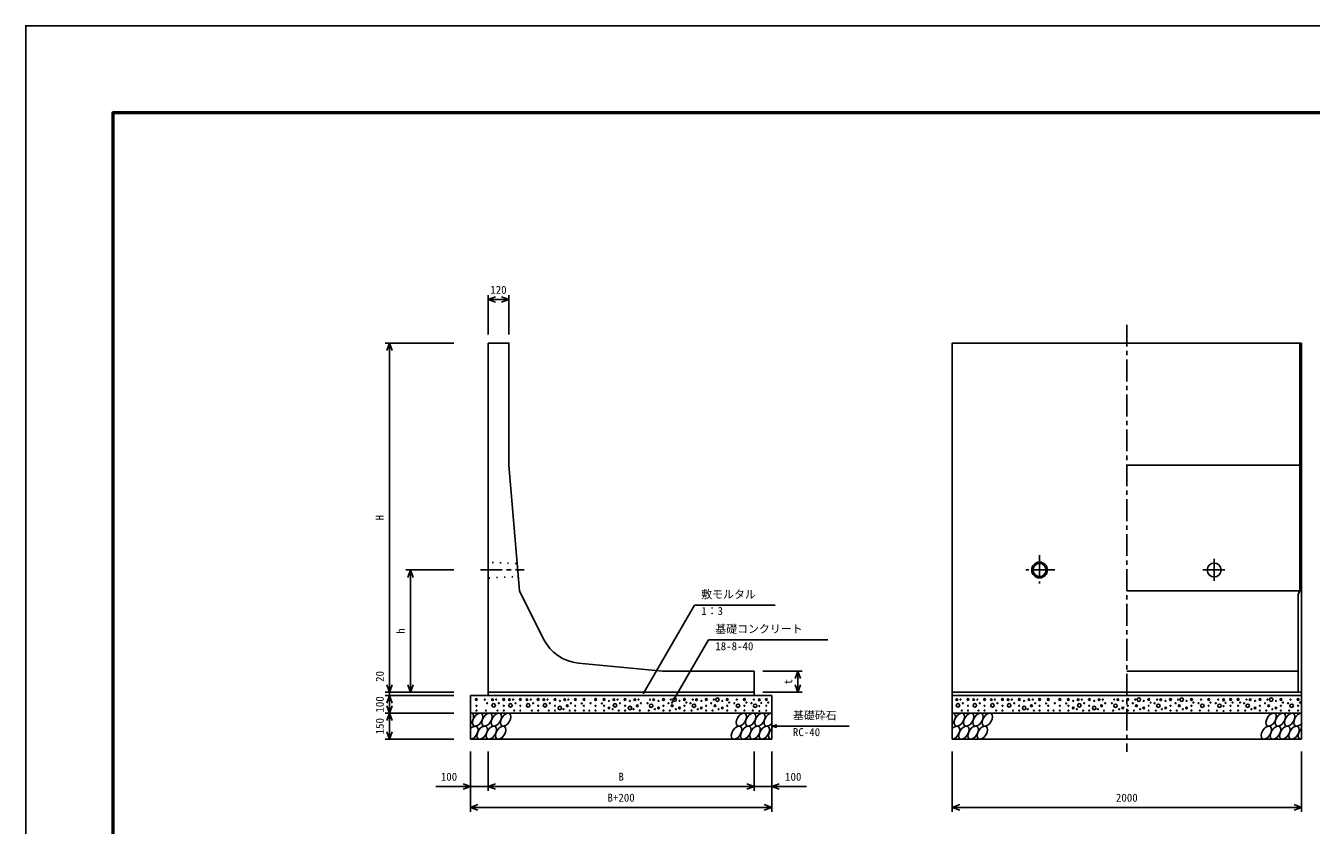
# Model space of a CAD drawing. Units: millimetres, scale not verified. Extents: x -50400 to 50400, y -17820 to 17820.
# Drawn here: x -50400 to -32724, y 6824 to 17820 of the extents above; entities that cross this region are included whole.
import ezdxf
from ezdxf.enums import TextEntityAlignment as Align

# ---------------------------------------------------------------- set-up
doc = ezdxf.new("R2010")
doc.units = ezdxf.units.MM
doc.header["$LTSCALE"] = 60
doc.linetypes.add('CHAIN1', pattern=[8, 5, -1, 1, -1])
doc.linetypes.add('DOTTED', pattern=[1.75, 0.25, -1.5])
for name, color, linetype, lineweight in [('0-0_CENTER', 7, 'CHAIN1', 25), ('0-1_DIM', 7, 'Continuous', 25), ('0-2_Defpoints', 5, 'Continuous', 25), ('0-3_HATCH', 6, 'Continuous', 25), ('0-6_OUTLINE', 1, 'Continuous', 25), ('0-7_OUTLINE2', 4, 'DOTTED', 25), ('0-9_WAKU', 3, 'Continuous', 25)]:
    doc.layers.add(name, color=color, linetype=linetype, lineweight=lineweight)
doc.styles.add('ＭＳ ゴシック', font='')
doc.styles.get('ＭＳ ゴシック').set_extended_font_data('MS Gothic')

msp = doc.modelspace()

# ---------------------------------------------------------------- linework, layer by layer
at = {"layer": '0-0_CENTER'}
for p, q in [((-35259.76, 13707.52), (-35259.76, 7832.64)), ((-36459.76, 10537.45), (-36459.76, 10148.98)), ((-34059.76, 10187.08), (-34059.76, 10490.8)), ((-44147.13, 10334.99), (-43547.46, 10334.99)), ((-36247.62, 10334.99), (-36649.13, 10334.99)), ((-33914.19, 10334.99), (-34213.68, 10334.99))]:
    msp.add_line(p, q, dxfattribs=at)
at = {"layer": '0-1_DIM'}
for p, q in [((-44043.16, 14114.99), (-44043.16, 13574.99)), ((-44043.16, 14054.99), (-43755.16, 14054.99)), ((-43755.16, 14114.99), (-43755.16, 13574.99)), ((-45459.16, 13454.99), (-44511.16, 13454.99)), ((-45399.16, 8654.99), (-45399.16, 13454.99)), ((-45171.16, 10334.99), (-44511.16, 10334.99)), ((-45111.16, 10334.99), (-45111.16, 8654.99)), ((-41908.62, 8632.07), (-41204.29, 9852.01)), ((-41204.29, 9852.01), (-40094.65, 9852.01)), ((-41518.34, 8497.3), (-41010.77, 9376.43)), ((-41010.77, 9376.43), (-39371.09, 9376.43)), ((-39723.16, 8942.99), (-40263.16, 8942.99)), ((-39783.16, 8654.99), (-39783.16, 8942.99)), ((-45459.16, 8654.99), (-44511.16, 8654.99)), ((-45459.16, 8606.99), (-44511.16, 8606.99)), ((-45399.16, 8654.99), (-45399.16, 8606.99)), ((-45399.16, 8606.99), (-45399.16, 8366.99)), ((-39723.16, 8654.99), (-40263.16, 8654.99)), ((-45459.16, 8366.99), (-44511.16, 8366.99)), ((-45399.16, 8366.99), (-45399.16, 8006.99)), ((-40143.16, 8186.99), (-40073.62, 8205.63)), ((-39076.99, 8186.99), (-40143.16, 8186.99)), ((-40143.16, 8186.99), (-40073.62, 8168.35)), ((-45459.16, 8006.99), (-44511.16, 8006.99)), ((-44283.16, 7010.99), (-44283.16, 7838.99)), ((-44043.16, 7298.99), (-44043.16, 7838.99)), ((-44043.16, 7298.99), (-44043.16, 7838.99)), ((-40383.16, 7298.99), (-40383.16, 7838.99)), ((-40143.16, 7010.99), (-40143.16, 7838.99)), ((-37659.76, 7010.99), (-37659.76, 7838.99)), ((-32859.76, 7010.99), (-32859.76, 7838.99)), ((-44762.07, 7358.99), (-44283.16, 7358.99)), ((-44283.16, 7358.99), (-44043.16, 7358.99)), ((-44043.16, 7358.99), (-40383.16, 7358.99)), ((-40383.16, 7358.99), (-40143.16, 7358.99)), ((-39664.26, 7358.99), (-40143.16, 7358.99)), ((-44283.16, 7070.99), (-40143.16, 7070.99)), ((-37659.76, 7070.99), (-32859.76, 7070.99))]:
    msp.add_line(p, q, dxfattribs=at)
for points in [[(-43941.68, 14091.93), (-44043.16, 14054.99), (-43941.68, 14018.05)], [(-43856.65, 14091.93), (-43755.16, 14054.99), (-43856.65, 14018.05)], [(-45362.23, 13353.5), (-45399.16, 13454.99), (-45436.1, 13353.5)], [(-45074.23, 10233.5), (-45111.16, 10334.99), (-45148.1, 10233.5)], [(-39820.1, 8841.5), (-39783.16, 8942.99), (-39746.23, 8841.5)], [(-45362.23, 8756.48), (-45399.16, 8654.99), (-45436.1, 8756.48)], [(-45074.23, 8756.48), (-45111.16, 8654.99), (-45148.1, 8756.48)], [(-39820.1, 8756.48), (-39783.16, 8654.99), (-39746.23, 8756.48)], [(-45362.23, 8505.5), (-45399.16, 8606.99), (-45436.1, 8505.5)], [(-45362.23, 8468.48), (-45399.16, 8366.99), (-45436.1, 8468.48)], [(-45362.23, 8265.5), (-45399.16, 8366.99), (-45436.1, 8265.5)], [(-45362.23, 8108.48), (-45399.16, 8006.99), (-45436.1, 8108.48)], [(-44384.65, 7395.93), (-44283.16, 7358.99), (-44384.65, 7322.05)], [(-43941.68, 7395.93), (-44043.16, 7358.99), (-43941.68, 7322.05)], [(-40484.65, 7395.93), (-40383.16, 7358.99), (-40484.65, 7322.05)], [(-40041.68, 7395.93), (-40143.16, 7358.99), (-40041.68, 7322.05)], [(-44181.68, 7107.93), (-44283.16, 7070.99), (-44181.68, 7034.05)], [(-40244.65, 7107.93), (-40143.16, 7070.99), (-40244.65, 7034.05)], [(-37558.27, 7107.93), (-37659.76, 7070.99), (-37558.27, 7034.05)], [(-32961.24, 7107.93), (-32859.76, 7070.99), (-32961.24, 7034.05)]]:
    msp.add_lwpolyline(points, dxfattribs=at)
at = {"layer": '0-2_Defpoints'}
msp.add_lwpolyline([(-50400, -17820), (0, -17820), (0, 17820), (-50400, 17820)], close=True, dxfattribs=at)
at = {"layer": '0-3_HATCH'}
for centre, radius in [((-44203.64, 8554.32), 12), ((-44087.82, 8552.22), 6), ((-44054.18, 8501.79), 6), ((-43980.47, 8552.22), 12), ((-43964.78, 8472.99), 24), ((-43930, 8552.22), 6), ((-43896.35, 8501.79), 6), ((-43827.06, 8554.32), 12), ((-43749.56, 8552.22), 12), ((-43733.87, 8472.99), 24), ((-43699.08, 8552.22), 6), ((-43665.44, 8501.79), 6), ((-43599.12, 8554.32), 12), ((-43506.9, 8552.22), 12), ((-43491.2, 8472.99), 24), ((-43456.42, 8552.22), 6), ((-43422.78, 8501.79), 6), ((-43353.48, 8554.32), 12), ((-43275.98, 8552.22), 12), ((-43260.29, 8472.99), 24), ((-43225.51, 8552.22), 6), ((-43191.86, 8501.79), 6), ((-43122.56, 8554.32), 12), ((-43055.27, 8535.41), 6), ((-42987.98, 8552.22), 12), ((-42937.51, 8552.22), 6), ((-42903.86, 8501.79), 6), ((-42843.31, 8554.32), 12), ((-42753.83, 8499.61), 6), ((-42724.03, 8554.32), 12), ((-42633.81, 8501.79), 6), ((-42564.51, 8554.32), 12), ((-42477.05, 8499.61), 6), ((-42447.25, 8554.32), 12), ((-42379.95, 8535.41), 6), ((-42312.67, 8552.22), 12), ((-42296.97, 8472.99), 24), ((-42262.19, 8552.22), 6), ((-42228.55, 8501.79), 6), ((-42159.25, 8554.32), 12), ((-42091.95, 8535.41), 6), ((-42024.67, 8552.22), 12), ((-41974.19, 8552.22), 6), ((-41940.55, 8501.79), 6), ((-41849.78, 8501.79), 6), ((-41799.31, 8468.18), 24), ((-41816.14, 8552.22), 6), ((-41765.66, 8552.22), 12), ((-41698.38, 8535.41), 6), ((-41631.08, 8554.32), 12), ((-41561.78, 8501.79), 6), ((-41528.14, 8552.22), 6), ((-41477.66, 8552.22), 24), ((-41410.38, 8535.41), 6), ((-41343.08, 8554.32), 12), ((-41315.87, 8512.15), 6), ((-41261.24, 8501.79), 6), ((-41210.77, 8468.18), 24), ((-41227.6, 8552.22), 6), ((-41177.13, 8552.22), 12), ((-41109.84, 8535.41), 6), ((-41042.55, 8554.32), 12), ((-40973.24, 8501.79), 6), ((-40939.6, 8552.22), 6), ((-40889.13, 8552.22), 24), ((-40821.84, 8535.41), 6), ((-40754.55, 8554.32), 12), ((-40727.33, 8512.15), 6), ((-40656.63, 8501.79), 6), ((-40606.15, 8468.18), 24), ((-40622.98, 8552.22), 6), ((-40518.29, 8554.32), 12), ((-40491.08, 8512.15), 6), ((-40420.37, 8501.79), 6), ((-40369.9, 8468.18), 24), ((-40386.73, 8552.22), 6), ((-40312.82, 8549.42), 12), ((-40285.6, 8507.26), 6), ((-40216.95, 8554.32), 12), ((-40189.73, 8512.15), 6), ((-37597.06, 8552.22), 12), ((-37581.37, 8472.99), 24), ((-37546.59, 8552.22), 6), ((-37512.95, 8501.79), 6), ((-37443.65, 8554.32), 12), ((-37366.15, 8552.22), 12), ((-37350.46, 8472.99), 24), ((-37315.67, 8552.22), 6), ((-37282.03, 8501.79), 6), ((-37215.71, 8554.32), 12), ((-37123.49, 8552.22), 12), ((-37107.8, 8472.99), 24), ((-37073.01, 8552.22), 6), ((-37039.37, 8501.79), 6), ((-36970.07, 8554.32), 12), ((-36892.57, 8552.22), 12), ((-36876.88, 8472.99), 24), ((-36842.1, 8552.22), 6), ((-36808.45, 8501.79), 6), ((-36739.15, 8554.32), 12), ((-36671.86, 8535.41), 6), ((-36604.57, 8552.22), 12), ((-36554.1, 8552.22), 6), ((-36520.45, 8501.79), 6), ((-36459.9, 8554.32), 12), ((-36370.42, 8499.61), 6), ((-36340.63, 8554.32), 12), ((-36250.4, 8501.79), 6), ((-36181.1, 8554.32), 12), ((-36093.64, 8499.61), 6), ((-36063.84, 8554.32), 12), ((-35996.54, 8535.41), 6), ((-35929.26, 8552.22), 12), ((-35913.56, 8472.99), 24), ((-35878.78, 8552.22), 6), ((-35845.14, 8501.79), 6), ((-35775.84, 8554.32), 12), ((-35708.54, 8535.41), 6), ((-35641.26, 8552.22), 12), ((-35590.78, 8552.22), 6), ((-35557.14, 8501.79), 6), ((-35466.37, 8501.79), 6), ((-35415.9, 8468.18), 24), ((-35432.73, 8552.22), 6), ((-35382.25, 8552.22), 12), ((-35314.97, 8535.41), 6), ((-35247.67, 8554.32), 12), ((-35178.37, 8501.79), 6), ((-35144.73, 8552.22), 6), ((-35094.25, 8552.22), 24), ((-35026.97, 8535.41), 6), ((-34959.67, 8554.32), 12), ((-34932.46, 8512.15), 6), ((-34877.84, 8501.79), 6), ((-34827.36, 8468.18), 24), ((-34844.19, 8552.22), 6), ((-34793.72, 8552.22), 12), ((-34726.43, 8535.41), 6), ((-34659.14, 8554.32), 12), ((-34589.84, 8501.79), 6), ((-34556.19, 8552.22), 6), ((-34505.72, 8552.22), 24), ((-34438.43, 8535.41), 6), ((-34371.14, 8554.32), 12), ((-34343.92, 8512.15), 6), ((-34273.22, 8501.79), 6), ((-34222.75, 8468.18), 24), ((-34239.57, 8552.22), 6), ((-34134.88, 8554.32), 12), ((-34107.67, 8512.15), 6), ((-34036.97, 8501.79), 6), ((-33986.49, 8468.18), 24), ((-34003.32, 8552.22), 6), ((-33929.41, 8549.42), 12), ((-33902.19, 8507.26), 6), ((-33833.54, 8554.32), 12), ((-33806.32, 8512.15), 6), ((-33729.85, 8554.32), 12), ((-33702.64, 8512.15), 6), ((-33648.01, 8501.79), 6), ((-33597.54, 8468.18), 24), ((-33614.37, 8552.22), 6), ((-33563.89, 8552.22), 12), ((-33496.61, 8535.41), 6), ((-33429.32, 8554.32), 12), ((-33360.01, 8501.79), 6), ((-33326.37, 8552.22), 6), ((-33275.89, 8552.22), 24), ((-33208.61, 8535.41), 6), ((-33141.32, 8554.32), 12), ((-33114.1, 8512.15), 6), ((-33043.4, 8501.79), 6), ((-32992.92, 8468.18), 24), ((-33009.75, 8552.22), 6), ((-32905.06, 8554.32), 12), ((-32877.85, 8512.15), 6), ((-44203.64, 8468.18), 6), ((-44203.64, 8400.94), 6), ((-44071.01, 8400.94), 6), ((-43913.18, 8400.94), 6), ((-43827.06, 8468.18), 6), ((-43827.06, 8400.94), 6), ((-43682.26, 8400.94), 6), ((-43599.12, 8468.18), 6), ((-43599.12, 8400.94), 6), ((-43439.6, 8400.94), 6), ((-43353.48, 8468.18), 6), ((-43353.48, 8400.94), 6), ((-43208.69, 8400.94), 6), ((-43122.56, 8468.18), 6), ((-43122.56, 8400.94), 6), ((-43055.27, 8436.66), 24), ((-43004.8, 8419.85), 6), ((-42954.34, 8468.18), 12), ((-42920.69, 8400.94), 6), ((-42843.31, 8468.18), 6), ((-42843.31, 8400.94), 6), ((-42724.03, 8468.18), 6), ((-42724.03, 8400.94), 6), ((-42650.63, 8400.94), 6), ((-42564.51, 8468.18), 6), ((-42564.51, 8400.94), 6), ((-42447.25, 8468.18), 6), ((-42447.25, 8400.94), 6), ((-42379.95, 8436.66), 12), ((-42329.48, 8419.85), 6), ((-42245.37, 8400.94), 6), ((-42159.25, 8468.18), 6), ((-42159.25, 8400.94), 6), ((-42091.95, 8436.66), 24), ((-42041.48, 8419.85), 6), ((-41991.02, 8468.18), 12), ((-41957.37, 8400.94), 6), ((-41832.96, 8400.94), 6), ((-41748.85, 8419.85), 6), ((-41698.38, 8436.66), 12), ((-41631.08, 8468.18), 6), ((-41631.08, 8400.94), 6), ((-41544.96, 8400.94), 6), ((-41511.31, 8468.18), 12), ((-41460.85, 8419.85), 6), ((-41410.38, 8436.66), 12), ((-41343.08, 8468.18), 6), ((-41343.08, 8400.94), 6), ((-41244.42, 8400.94), 6), ((-41160.31, 8419.85), 6), ((-41109.84, 8436.66), 12), ((-41042.55, 8468.18), 6), ((-41042.55, 8400.94), 6), ((-40956.42, 8400.94), 6), ((-40922.77, 8468.18), 12), ((-40872.31, 8419.85), 6), ((-40821.84, 8436.66), 12), ((-40754.55, 8468.18), 6), ((-40754.55, 8400.94), 6), ((-40639.8, 8400.94), 6), ((-40518.29, 8468.18), 6), ((-40518.29, 8400.94), 6), ((-40403.55, 8400.94), 6), ((-40312.82, 8463.28), 6), ((-40312.82, 8396.05), 6), ((-40216.95, 8468.18), 6), ((-40216.95, 8400.94), 6), ((-37529.77, 8400.94), 6), ((-37443.65, 8468.18), 6), ((-37443.65, 8400.94), 6), ((-37298.86, 8400.94), 6), ((-37215.71, 8468.18), 6), ((-37215.71, 8400.94), 6), ((-37056.19, 8400.94), 6), ((-36970.07, 8468.18), 6), ((-36970.07, 8400.94), 6), ((-36825.28, 8400.94), 6), ((-36739.15, 8468.18), 6), ((-36739.15, 8400.94), 6), ((-36671.86, 8436.66), 24), ((-36621.39, 8419.85), 6), ((-36570.93, 8468.18), 12), ((-36537.28, 8400.94), 6), ((-36459.9, 8468.18), 6), ((-36459.9, 8400.94), 6), ((-36340.63, 8468.18), 6), ((-36340.63, 8400.94), 6), ((-36267.22, 8400.94), 6), ((-36181.1, 8468.18), 6), ((-36181.1, 8400.94), 6), ((-36063.84, 8468.18), 6), ((-36063.84, 8400.94), 6), ((-35996.54, 8436.66), 12), ((-35946.07, 8419.85), 6), ((-35861.96, 8400.94), 6), ((-35775.84, 8468.18), 6), ((-35775.84, 8400.94), 6), ((-35708.54, 8436.66), 24), ((-35658.07, 8419.85), 6), ((-35607.61, 8468.18), 12), ((-35573.96, 8400.94), 6), ((-35449.55, 8400.94), 6), ((-35365.44, 8419.85), 6), ((-35314.97, 8436.66), 12), ((-35247.67, 8468.18), 6), ((-35247.67, 8400.94), 6), ((-35161.55, 8400.94), 6), ((-35127.9, 8468.18), 12), ((-35077.44, 8419.85), 6), ((-35026.97, 8436.66), 12), ((-34959.67, 8468.18), 6), ((-34959.67, 8400.94), 6), ((-34861.01, 8400.94), 6), ((-34776.9, 8419.85), 6), ((-34726.43, 8436.66), 12), ((-34659.14, 8468.18), 6), ((-34659.14, 8400.94), 6), ((-34573.01, 8400.94), 6), ((-34539.36, 8468.18), 12), ((-34488.9, 8419.85), 6), ((-34438.43, 8436.66), 12), ((-34371.14, 8468.18), 6), ((-34371.14, 8400.94), 6), ((-34256.39, 8400.94), 6), ((-34134.88, 8468.18), 6), ((-34134.88, 8400.94), 6), ((-34020.14, 8400.94), 6), ((-33929.41, 8463.28), 6), ((-33929.41, 8396.05), 6), ((-33833.54, 8468.18), 6), ((-33833.54, 8400.94), 6), ((-33729.85, 8468.18), 6), ((-33729.85, 8400.94), 6), ((-33631.19, 8400.94), 6), ((-33547.08, 8419.85), 6), ((-33496.61, 8436.66), 12), ((-33429.32, 8468.18), 6), ((-33429.32, 8400.94), 6), ((-33343.19, 8400.94), 6), ((-33309.54, 8468.18), 12), ((-33259.08, 8419.85), 6), ((-33208.61, 8436.66), 12), ((-33141.32, 8468.18), 6), ((-33141.32, 8400.94), 6), ((-33026.57, 8400.94), 6), ((-32905.06, 8468.18), 6), ((-32905.06, 8400.94), 6)]:
    msp.add_circle(centre, radius, dxfattribs=at)
for centre, start_param, end_param in [((-44312.84, 8276.94), 4.385593, 6.67454438), ((-40176.42, 8276.94), 0.33577149, 4.44118059), ((-37689.43, 8276.94), 4.385593, 6.67454438), ((-32893.02, 8276.94), 0.33577149, 4.44118059), ((-44252.07, 8096.96), 3.51114638, 7.548991), ((-40115.66, 8096.96), 1.2110787, 3.56587337), ((-37628.66, 8096.96), 3.51114638, 7.548991), ((-32832.25, 8096.96), 1.2110787, 3.56587337)]:
    msp.add_ellipse(centre, major_axis=(52.36, 84.74), ratio=0.5792, start_param=start_param, end_param=end_param, dxfattribs=at)
for centre in [(-44185.14, 8276.94), (-44057.44, 8276.94), (-43929.74, 8276.94), (-43802.04, 8276.94), (-40559.53, 8276.94), (-40431.83, 8276.94), (-40304.13, 8276.94), (-37561.73, 8276.94), (-37434.03, 8276.94), (-37306.33, 8276.94), (-37178.63, 8276.94), (-33276.12, 8276.94), (-33148.42, 8276.94), (-33020.72, 8276.94), (-44124.37, 8096.96), (-43996.67, 8096.96), (-43868.97, 8096.96), (-40626.46, 8096.96), (-40498.76, 8096.96), (-40371.06, 8096.96), (-40243.36, 8096.96), (-37500.96, 8096.96), (-37373.26, 8096.96), (-37245.56, 8096.96), (-33343.05, 8096.96), (-33215.35, 8096.96), (-33087.65, 8096.96), (-32959.95, 8096.96)]:
    msp.add_ellipse(centre, major_axis=(52.36, 84.74), ratio=0.5792, dxfattribs=at)
at = {"layer": '0-6_OUTLINE'}
for p, q in [((-44043.16, 13454.99), (-44043.16, 8606.99)), ((-32859.76, 13454.99), (-32859.76, 8006.99)), ((-43611.16, 10046.99), (-43755.16, 11774.99)), ((-32881.36, 11774.99), (-35259.76, 11774.99)), ((-43279.62, 9383.9), (-43611.16, 10046.99)), ((-41643.16, 8942.99), (-42800.76, 9055.01)), ((-40383.16, 8942.99), (-41643.16, 8942.99)), ((-40383.16, 8942.99), (-40383.16, 8606.99)), ((-32902.96, 8942.99), (-35259.76, 8942.99)), ((-44283.16, 8606.99), (-44283.16, 8006.99)), ((-40143.16, 8606.99), (-44283.16, 8606.99)), ((-40383.16, 8654.99), (-44043.16, 8654.99)), ((-40143.16, 8606.99), (-40143.16, 8006.99)), ((-32859.76, 8654.99), (-37659.76, 8654.99)), ((-32859.76, 8606.99), (-37659.76, 8606.99)), ((-40143.16, 8366.99), (-44283.16, 8366.99)), ((-32859.76, 8366.99), (-37659.76, 8366.99)), ((-40143.16, 8006.99), (-44283.16, 8006.99)), ((-32859.76, 8006.99), (-37659.76, 8006.99))]:
    msp.add_line(p, q, dxfattribs=at)
for points in [[(-44043.16, 13454.99), (-43755.16, 13454.99), (-43755.16, 11774.99)], [(-32859.76, 13454.99), (-37659.76, 13454.99), (-37659.76, 8006.99)], [(-32881.36, 13454.99), (-32881.36, 10046.99), (-35259.76, 10046.99)], [(-32902.96, 8654.99), (-32902.96, 9998.99), (-32881.36, 10046.99)]]:
    msp.add_lwpolyline(points, dxfattribs=at)
for centre, radius in [((-36459.76, 10334.99), 108), ((-34059.76, 10334.99), 96), ((-36459.76, 10334.99), 90)]:
    msp.add_circle(centre, radius, dxfattribs=at)
msp.add_arc((-42742.96, 9652.22), 600, 206.56505, 264.47246, dxfattribs=at)
at = {"layer": '0-7_OUTLINE2'}
for p, q in [((-44031.16, 10442.45), (-44042.63, 10454.98)), ((-43654.75, 10425.53), (-44031.16, 10442.45)), ((-43643.67, 10437.05), (-43654.75, 10425.53)), ((-44042.65, 10215), (-44031.16, 10227.51)), ((-44031.16, 10227.51), (-43639.66, 10244.47)), ((-43627.15, 10233), (-43639.66, 10244.47))]:
    msp.add_line(p, q, dxfattribs=at)
at = {"layer": '0-9_WAKU', "lineweight": 50}
msp.add_lwpolyline([(-49200, -16620), (-1200, -16620), (-1200, 16620), (-49200, 16620)], close=True, dxfattribs=at)

# ---------------------------------------------------------------- texts
at = {"layer": '0-1_DIM', "style": 'ＭＳ ゴシック'}
for s, p in [('120', (-44011.66, 14099.99)), ('敷モルタル', (-41112.06, 9912.01)), ('1：3', (-41112.06, 9683.87)), ('基礎コンクリート', (-40918.54, 9436.43)), ('18-8-40', (-40918.54, 9199.28)), ('基礎砕石', (-39851.09, 8246.99)), ('RC-40', (-39851.09, 8017.33)), ('100', (-44692.4, 7403.99)), ('B', (-42250.66, 7403.99)), ('100', (-39958.93, 7403.99)), ('B+200', (-42400.66, 7115.99)), ('2000', (-35409.76, 7115.99))]:
    msp.add_text(s, height=110, dxfattribs=at).set_placement(p, align=Align.BOTTOM_LEFT)
for s, p in [('H', (-45444.16, 11017.49)), ('h', (-45156.16, 9457.49)), ('20', (-45444.16, 8796.15)), ('t', (-39828.16, 8761.49)), ('100', (-45444.16, 8374.49)), ('150', (-45444.16, 8074.49))]:
    msp.add_text(s, height=110, rotation=90, dxfattribs=at).set_placement(p, align=Align.BOTTOM_LEFT)

doc.saveas('drawing.dxf')
